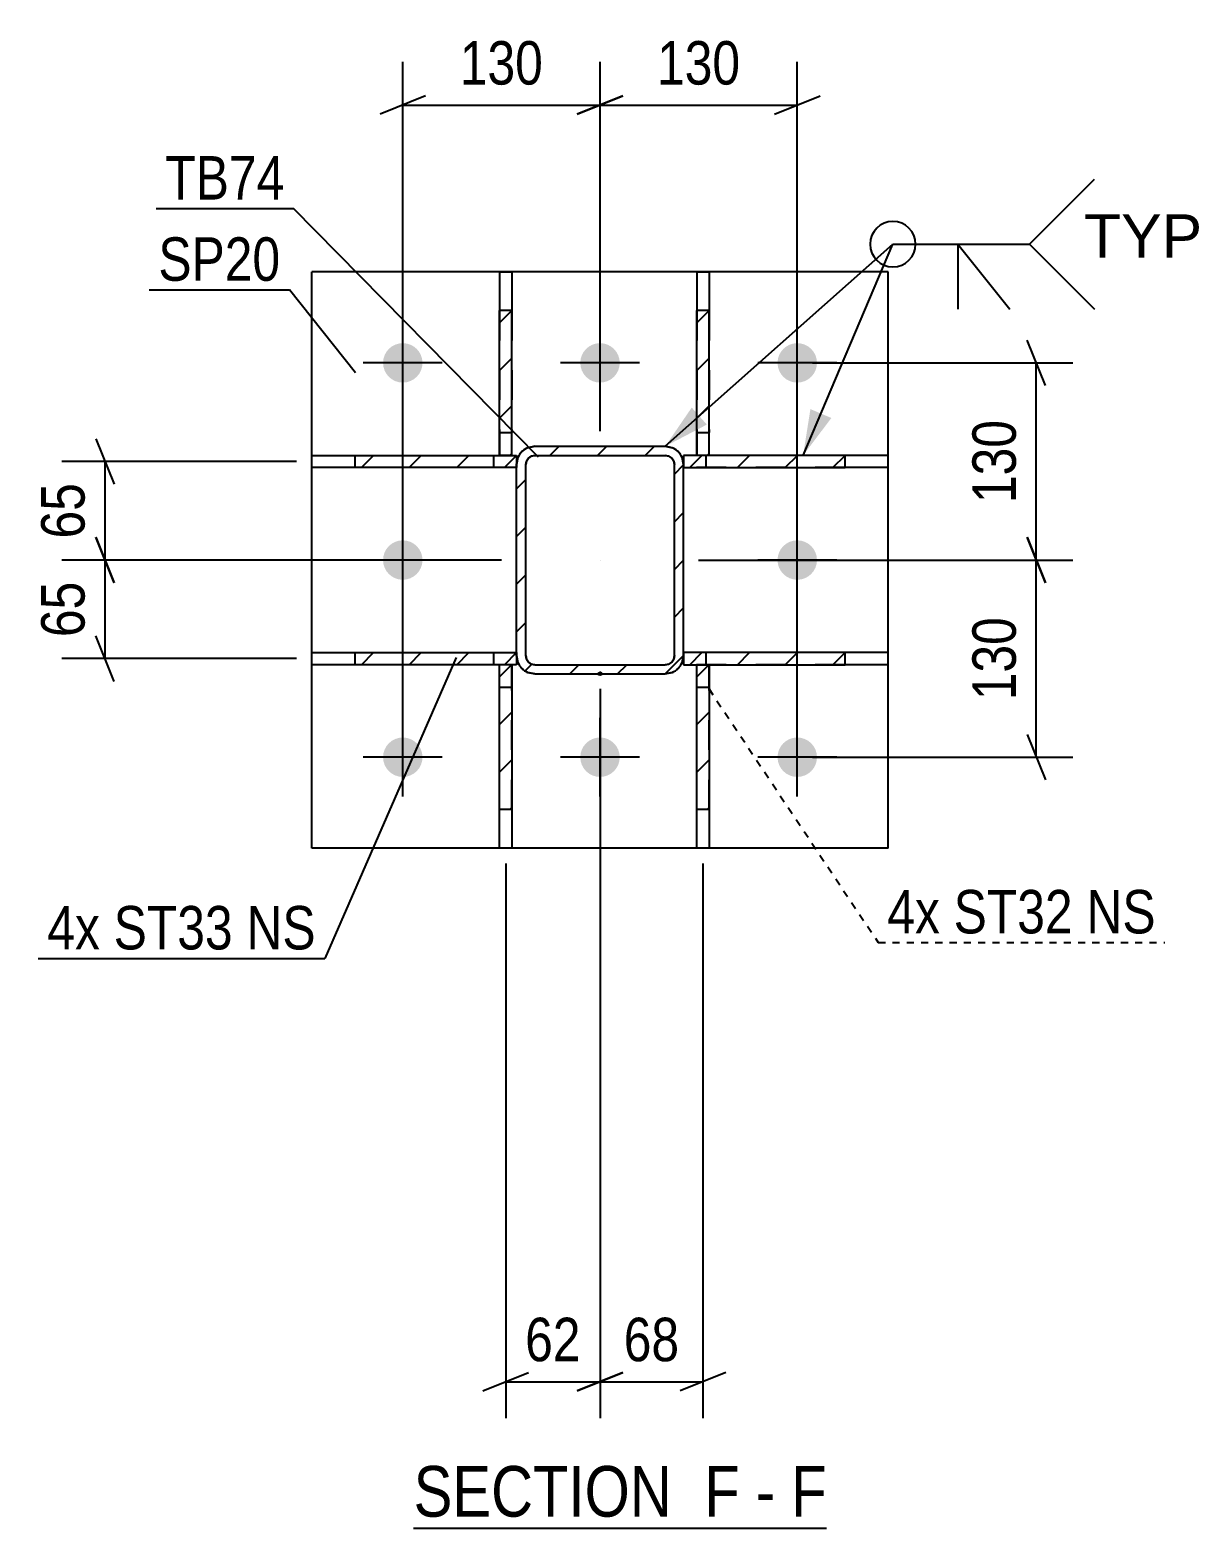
# Model space of a CAD drawing. Header units: millimetres. Extents: x 0 to 1766, y 0 to 560.
# Drawn here: x 1329.4 to 1406.7, y 28.7 to 127.5 of the extents above; entities that cross this region are included whole.
import ezdxf

# ---------------------------------------------------------------- set-up
doc = ezdxf.new("R2010")
doc.units = ezdxf.units.MM
for name, pattern in [('DXK_LINE_DOT2', [3.9198, 1.9599, -1.9599]), ('DXK_LINE_DOT3', [5.9187, 2.979, -0.9799, 0.9799, -0.9799]), ('DXK_LINE_DOT4', [0.9408, 0.4704, -0.4704])]:
    doc.linetypes.add(name, pattern=pattern)
doc.styles.add('Arial', font='ARIAL.TTF', dxfattribs={"height": 0.2})
doc.styles.add('Arial Narrow', font='ARIALN.TTF', dxfattribs={"height": 0.2})

# ---------------------------------------------------------------- blocks, each defined once
blk = doc.blocks.new('Unknown-814185401-17 - 2157')
at = {"color": 6, "linetype": 'Continuous'}
blk.add_line((1354.696, 28.734), (1381.912, 28.734), dxfattribs=at)
at = {"color": 0, "linetype": 'Continuous'}
for points in [[(1372.805, 29.484), (1372.805, 32.984), (1354.696, 32.984), (1354.696, 29.484)], [(1376.196, 29.484), (1376.196, 32.984), (1373.855, 32.984), (1373.855, 29.484)], [(1378.521, 29.484), (1378.521, 32.984), (1377.246, 32.984), (1377.246, 29.484)], [(1381.912, 29.484), (1381.912, 32.984), (1379.571, 32.984), (1379.571, 29.484)]]:
    blk.add_wipeout(points, dxfattribs=at)
at = {"color": 7, "linetype": 'Continuous', "style": 'Arial Narrow'}
for s, height, p in [('SECTION ', 3.3405, (1354.696, 29.484)), ('F', 3.34, (1373.855, 29.484)), ('F', 3.34, (1379.571, 29.484)), ('-', 3.34, (1377.246, 29.484))]:
    blk.add_text(s, height=height, dxfattribs=at).set_placement(p)
blk = doc.blocks.new('Bolt-814185401-2193 - 2157')
at = {"linetype": 'Continuous'}
for points in [[(1352.679, 105.556, -1), (1355.279, 105.556, -1)], [(1365.679, 105.556, -1), (1368.279, 105.556, -1)], [(1378.679, 105.556, -1), (1381.279, 105.556, -1)], [(1352.679, 92.556, -1), (1355.279, 92.556, -1)], [(1378.679, 92.556, -1), (1381.279, 92.556, -1)], [(1352.679, 79.556, -1), (1355.279, 79.556, -1)], [(1365.679, 79.556, -1), (1368.279, 79.556, -1)], [(1378.679, 79.556, -1), (1381.279, 79.556, -1)]]:
    blk.add_hatch(color=1, dxfattribs=at).paths.add_polyline_path(points)
at = {"color": 1, "linetype": 'Continuous'}
for p, q in [((1353.979, 102.956), (1353.979, 108.156)), ((1366.979, 102.956), (1366.979, 108.156)), ((1379.979, 102.956), (1379.979, 108.156)), ((1356.579, 105.556), (1351.379, 105.556)), ((1369.579, 105.556), (1364.379, 105.556)), ((1382.579, 105.556), (1377.379, 105.556)), ((1353.979, 89.956), (1353.979, 95.156)), ((1379.979, 89.956), (1379.979, 95.156)), ((1356.579, 92.556), (1351.379, 92.556)), ((1382.579, 92.556), (1377.379, 92.556)), ((1353.979, 76.956), (1353.979, 82.156)), ((1366.979, 76.956), (1366.979, 82.156)), ((1379.979, 76.956), (1379.979, 82.156)), ((1356.579, 79.556), (1351.379, 79.556)), ((1369.579, 79.556), (1364.379, 79.556)), ((1382.579, 79.556), (1377.379, 79.556))]:
    blk.add_line(p, q, dxfattribs=at)
blk = doc.blocks.new('Part-814185401-2251 - 2157')
at = {"linetype": 'Continuous'}
h = blk.add_hatch(dxfattribs=at)
h.set_pattern_fill('', scale=0.7, style=0, pattern_type=0)
h.set_pattern_definition([(45, (1383.1274, 99.4553), (-1.57154, 1.57154), [])])
h.paths.add_polyline_path([(1383.127, 98.655), (1383.127, 99.455), (1372.48, 99.455), (1372.48, 98.655)])
at = {"color": 7, "linetype": 'DXK_LINE_DOT2'}
for p, q in [((1383.127, 99.455), (1372.48, 99.455)), ((1372.48, 99.455), (1372.48, 98.655)), ((1373.98, 98.655), (1373.98, 99.455)), ((1383.127, 98.655), (1372.48, 98.655))]:
    blk.add_line(p, q, dxfattribs=at)
at = {"color": 2, "linetype": 'Continuous'}
for p, q in [((1383.127, 99.455), (1372.48, 99.455)), ((1372.48, 99.455), (1372.48, 98.655)), ((1385.98, 99.455), (1383.127, 99.455)), ((1383.127, 98.655), (1383.127, 99.455)), ((1385.98, 98.655), (1385.98, 99.455)), ((1372.48, 98.655), (1383.127, 98.655)), ((1385.98, 98.655), (1383.127, 98.655))]:
    blk.add_line(p, q, dxfattribs=at)
blk = doc.blocks.new('Part-814185401-2246 - 2157')
at = {"linetype": 'Continuous'}
h = blk.add_hatch(dxfattribs=at)
h.set_pattern_fill('', scale=0.7, style=0, pattern_type=0)
h.set_pattern_definition([(45, (1383.1274, 86.4553), (-1.57154, 1.57154), [])])
h.paths.add_polyline_path([(1383.127, 85.655), (1383.127, 86.455), (1372.48, 86.455), (1372.48, 85.655)])
at = {"color": 7, "linetype": 'DXK_LINE_DOT2'}
for p, q in [((1383.127, 86.455), (1372.48, 86.455)), ((1372.48, 86.455), (1372.48, 85.655)), ((1373.98, 85.655), (1373.98, 86.455)), ((1383.127, 85.655), (1372.48, 85.655))]:
    blk.add_line(p, q, dxfattribs=at)
at = {"color": 2, "linetype": 'Continuous'}
for p, q in [((1383.127, 86.455), (1372.48, 86.455)), ((1372.48, 86.455), (1372.48, 85.655)), ((1385.98, 86.455), (1383.127, 86.455)), ((1383.127, 85.655), (1383.127, 86.455)), ((1385.98, 85.655), (1385.98, 86.455)), ((1372.48, 85.655), (1383.127, 85.655)), ((1385.98, 85.655), (1383.127, 85.655))]:
    blk.add_line(p, q, dxfattribs=at)
blk = doc.blocks.new('Part-814185401-2230 - 2157')
at = {"color": 2, "linetype": 'Continuous'}
for p, q in [((1347.979, 73.556), (1347.979, 111.556)), ((1385.979, 111.556), (1347.979, 111.556)), ((1385.979, 73.556), (1385.979, 111.556)), ((1385.979, 73.556), (1347.979, 73.556))]:
    blk.add_line(p, q, dxfattribs=at)
blk = doc.blocks.new('Part-814185401-2252 - 2157')
at = {"linetype": 'Continuous'}
h = blk.add_hatch(dxfattribs=at)
h.set_pattern_fill('', scale=0.7, style=0, pattern_type=0)
h.set_pattern_definition([(45, (1361.4793, 86.455), (-1.57154, 1.57154), [])])
h.paths.add_polyline_path([(1361.479, 85.655), (1361.479, 86.455), (1350.831, 86.455), (1350.831, 85.655)])
at = {"color": 2, "linetype": 'Continuous'}
for p, q in [((1347.98, 85.655), (1347.98, 86.455)), ((1347.98, 86.455), (1350.831, 86.455)), ((1350.831, 86.455), (1361.479, 86.455)), ((1350.831, 85.655), (1350.831, 86.455)), ((1361.479, 86.455), (1361.479, 85.655)), ((1350.831, 85.655), (1347.98, 85.655)), ((1361.479, 85.655), (1350.831, 85.655))]:
    blk.add_line(p, q, dxfattribs=at)
at = {"color": 7, "linetype": 'DXK_LINE_DOT2'}
for p, q in [((1350.831, 86.455), (1361.479, 86.455)), ((1359.979, 85.655), (1359.979, 86.455)), ((1361.479, 86.455), (1361.479, 85.655)), ((1361.479, 85.655), (1350.831, 85.655))]:
    blk.add_line(p, q, dxfattribs=at)
blk = doc.blocks.new('Part-814185401-2253 - 2157')
at = {"linetype": 'Continuous'}
h = blk.add_hatch(dxfattribs=at)
h.set_pattern_fill('', scale=0.7, style=0, pattern_type=0)
h.set_pattern_definition([(45, (1361.4793, 99.455), (-1.57154, 1.57154), [])])
h.paths.add_polyline_path([(1361.479, 98.655), (1361.479, 99.455), (1350.831, 99.455), (1350.831, 98.655)])
at = {"color": 2, "linetype": 'Continuous'}
for p, q in [((1347.98, 98.655), (1347.98, 99.455)), ((1347.98, 99.455), (1350.831, 99.455)), ((1350.831, 99.455), (1361.479, 99.455)), ((1350.831, 98.655), (1350.831, 99.455)), ((1361.479, 99.455), (1361.479, 98.655)), ((1350.831, 98.655), (1347.98, 98.655)), ((1361.479, 98.655), (1350.831, 98.655))]:
    blk.add_line(p, q, dxfattribs=at)
at = {"color": 7, "linetype": 'DXK_LINE_DOT2'}
for p, q in [((1350.831, 99.455), (1361.479, 99.455)), ((1359.979, 98.655), (1359.979, 99.455)), ((1361.479, 99.455), (1361.479, 98.655)), ((1361.479, 98.655), (1350.831, 98.655))]:
    blk.add_line(p, q, dxfattribs=at)
blk = doc.blocks.new('Part-814185401-2268 - 2157')
at = {"linetype": 'Continuous'}
h = blk.add_hatch(dxfattribs=at)
h.set_pattern_fill('', scale=0.7, style=0, pattern_type=0)
h.set_pattern_definition([(45, (1374.1639, 85.6653), (-1.57154, 1.57154), [])])
h.paths.add_polyline_path([(1374.164, 76.113), (1374.164, 85.665), (1373.364, 85.665), (1373.364, 76.113)])
at = {"color": 7, "linetype": 'DXK_LINE_DOT2'}
for p, q in [((1373.364, 84.165), (1373.364, 85.665)), ((1373.364, 85.665), (1374.164, 85.665)), ((1374.164, 76.113), (1374.164, 85.665)), ((1373.364, 84.165), (1374.164, 84.165)), ((1373.364, 76.113), (1373.364, 84.165))]:
    blk.add_line(p, q, dxfattribs=at)
at = {"color": 2, "linetype": 'Continuous'}
for p, q in [((1373.364, 76.113), (1373.364, 85.665)), ((1373.364, 85.665), (1374.164, 85.665)), ((1374.164, 85.665), (1374.164, 76.113)), ((1373.363, 73.555), (1373.364, 76.113)), ((1374.164, 76.113), (1373.364, 76.113)), ((1374.164, 76.113), (1374.163, 73.555)), ((1374.163, 73.555), (1373.363, 73.555))]:
    blk.add_line(p, q, dxfattribs=at)
blk = doc.blocks.new('Part-814185401-2293 - 2157')
at = {"linetype": 'Continuous'}
h = blk.add_hatch(dxfattribs=at)
h.set_pattern_fill('', scale=0.7, style=0, pattern_type=0)
h.set_pattern_definition([(45, (1361.1644, 85.6653), (-1.57154, 1.57154), [])])
h.paths.add_polyline_path([(1361.164, 76.113), (1361.164, 85.665), (1360.364, 85.665), (1360.364, 76.113)])
at = {"color": 7, "linetype": 'DXK_LINE_DOT2'}
for p, q in [((1360.364, 84.165), (1360.364, 85.665)), ((1360.364, 85.665), (1361.164, 85.665)), ((1361.164, 76.113), (1361.164, 85.665)), ((1360.364, 84.165), (1361.164, 84.165)), ((1360.364, 76.113), (1360.364, 84.165))]:
    blk.add_line(p, q, dxfattribs=at)
at = {"color": 2, "linetype": 'Continuous'}
for p, q in [((1360.364, 76.113), (1360.364, 85.665)), ((1360.364, 85.665), (1361.164, 85.665)), ((1361.164, 85.665), (1361.164, 76.113)), ((1360.364, 73.555), (1360.364, 76.113)), ((1361.164, 76.113), (1360.364, 76.113)), ((1361.164, 76.113), (1361.164, 73.555)), ((1361.164, 73.555), (1360.364, 73.555))]:
    blk.add_line(p, q, dxfattribs=at)
blk = doc.blocks.new('Part-814185401-2298 - 2157')
at = {"linetype": 'Continuous'}
h = blk.add_hatch(dxfattribs=at)
h.set_pattern_fill('', scale=0.7, style=0, pattern_type=0)
h.set_pattern_definition([(45, (1374.1634, 109.0015), (-1.57154, 1.57154), [])])
h.paths.add_polyline_path([(1374.163, 99.466), (1374.163, 109.001), (1373.363, 109.002), (1373.363, 99.466)])
at = {"color": 2, "linetype": 'Continuous'}
for p, q in [((1373.363, 111.555), (1373.363, 109.002)), ((1373.363, 111.555), (1374.163, 111.555)), ((1374.163, 111.555), (1374.163, 109.001)), ((1373.363, 99.466), (1373.363, 109.002)), ((1374.163, 109.001), (1373.363, 109.002)), ((1374.163, 99.466), (1374.163, 109.001)), ((1373.363, 99.466), (1374.163, 99.466))]:
    blk.add_line(p, q, dxfattribs=at)
at = {"color": 7, "linetype": 'DXK_LINE_DOT2'}
for p, q in [((1373.363, 109.002), (1373.363, 99.466)), ((1374.163, 109.001), (1374.163, 100.966)), ((1373.363, 100.966), (1374.163, 100.966)), ((1374.163, 99.466), (1374.163, 100.966)), ((1373.363, 99.466), (1374.163, 99.466))]:
    blk.add_line(p, q, dxfattribs=at)
blk = doc.blocks.new('Part-814185401-2299 - 2157')
at = {"linetype": 'Continuous'}
h = blk.add_hatch(dxfattribs=at)
h.set_pattern_fill('', scale=0.7, style=0, pattern_type=0)
h.set_pattern_definition([(45, (1361.164, 109.0015), (-1.57154, 1.57154), [])])
h.paths.add_polyline_path([(1361.164, 99.466), (1361.164, 109.002), (1360.364, 109.002), (1360.364, 99.466)])
at = {"color": 2, "linetype": 'Continuous'}
for p, q in [((1360.364, 111.555), (1360.364, 109.002)), ((1360.364, 111.555), (1361.164, 111.555)), ((1361.164, 111.555), (1361.164, 109.002)), ((1360.364, 99.466), (1360.364, 109.002)), ((1361.164, 109.002), (1360.364, 109.002)), ((1361.164, 99.466), (1361.164, 109.002)), ((1360.364, 99.466), (1361.164, 99.466))]:
    blk.add_line(p, q, dxfattribs=at)
at = {"color": 7, "linetype": 'DXK_LINE_DOT2'}
for p, q in [((1360.364, 109.002), (1360.364, 99.466)), ((1361.164, 109.002), (1361.164, 100.966)), ((1360.364, 100.966), (1361.164, 100.966)), ((1361.164, 99.466), (1361.164, 100.966)), ((1360.364, 99.466), (1361.164, 99.466))]:
    blk.add_line(p, q, dxfattribs=at)
blk = doc.blocks.new('Part-814185401-2312 - 2157')
at = {"linetype": 'Continuous'}
h = blk.add_hatch(dxfattribs=at)
h.set_pattern_fill('', scale=0.7, style=0, pattern_type=0)
h.set_pattern_definition([(45, (1372.4793, 86.256), (-1.57154, 1.57154), [])])
h.paths.add_polyline_path([(1372.388, 85.797), (1372.479, 86.256), (1372.479, 98.856), (1372.388, 99.315), (1372.128, 99.705), (1371.739, 99.965), (1371.279, 100.056), (1362.679, 100.056), (1362.22, 99.965), (1361.831, 99.705), (1361.571, 99.315), (1361.479, 98.856), (1361.479, 86.256), (1361.571, 85.797), (1361.831, 85.408), (1362.22, 85.147), (1362.679, 85.056), (1371.279, 85.056), (1371.739, 85.147), (1372.128, 85.408)])
h.paths.add_polyline_path([(1371.509, 85.702), (1371.279, 85.656), (1362.679, 85.656), (1362.45, 85.702), (1362.255, 85.832), (1362.125, 86.026), (1362.079, 86.256), (1362.079, 98.856), (1362.125, 99.086), (1362.255, 99.28), (1362.45, 99.41), (1362.679, 99.456), (1371.279, 99.456), (1371.509, 99.41), (1371.704, 99.28), (1371.834, 99.086), (1371.879, 98.856), (1371.879, 86.256), (1371.834, 86.026), (1371.704, 85.832)])
blk.add_hatch(color=30, dxfattribs=at).paths.add_polyline_path([(1366.979, 84.956, -1), (1366.979, 85.156, -1)])
at = {"color": 7, "linetype": 'DXK_LINE_DOT2'}
for p, q in [((1362.22, 99.965), (1362.679, 100.056)), ((1362.679, 100.056), (1371.279, 100.056)), ((1371.279, 100.056), (1371.739, 99.965)), ((1361.479, 98.856), (1361.571, 99.315)), ((1361.479, 86.256), (1361.479, 98.856)), ((1362.125, 99.086), (1362.079, 98.856)), ((1362.079, 86.256), (1362.079, 98.856)), ((1362.255, 99.28), (1362.125, 99.086)), ((1362.45, 99.41), (1362.255, 99.28)), ((1362.679, 99.456), (1362.45, 99.41)), ((1362.679, 99.456), (1371.279, 99.456)), ((1371.509, 99.41), (1371.279, 99.456)), ((1371.704, 99.28), (1371.509, 99.41)), ((1371.834, 99.086), (1371.704, 99.28)), ((1371.879, 98.856), (1371.834, 99.086)), ((1371.879, 86.256), (1371.879, 98.856)), ((1372.388, 99.315), (1372.479, 98.856)), ((1372.479, 86.256), (1372.479, 98.856)), ((1361.571, 85.797), (1361.479, 86.256)), ((1362.079, 86.256), (1362.125, 86.026)), ((1362.125, 86.026), (1362.255, 85.832)), ((1371.704, 85.832), (1371.834, 86.026)), ((1371.834, 86.026), (1371.879, 86.256)), ((1372.479, 86.256), (1372.388, 85.797)), ((1362.679, 85.056), (1362.22, 85.147)), ((1362.255, 85.832), (1362.45, 85.702)), ((1362.45, 85.702), (1362.679, 85.656)), ((1362.679, 85.656), (1371.279, 85.656)), ((1362.679, 85.056), (1371.279, 85.056)), ((1371.279, 85.656), (1371.509, 85.702)), ((1371.739, 85.147), (1371.279, 85.056)), ((1371.509, 85.702), (1371.704, 85.832))]:
    blk.add_line(p, q, dxfattribs=at)
at = {"color": 2, "linetype": 'Continuous'}
for p, q in [((1362.679, 100.056), (1362.22, 99.965)), ((1362.679, 100.056), (1371.279, 100.056)), ((1371.739, 99.965), (1371.279, 100.056)), ((1361.571, 99.315), (1361.479, 98.856)), ((1361.479, 86.256), (1361.479, 98.856)), ((1362.079, 98.856), (1362.125, 99.086)), ((1362.079, 86.256), (1362.079, 98.856)), ((1362.125, 99.086), (1362.255, 99.28)), ((1362.255, 99.28), (1362.45, 99.41)), ((1362.45, 99.41), (1362.679, 99.456)), ((1362.679, 99.456), (1371.279, 99.456)), ((1371.279, 99.456), (1371.509, 99.41)), ((1371.509, 99.41), (1371.704, 99.28)), ((1371.704, 99.28), (1371.834, 99.086)), ((1371.834, 99.086), (1371.879, 98.856)), ((1371.879, 86.256), (1371.879, 98.856)), ((1372.479, 98.856), (1372.388, 99.315)), ((1372.479, 86.256), (1372.479, 98.856)), ((1361.479, 86.256), (1361.571, 85.797)), ((1362.125, 86.026), (1362.079, 86.256)), ((1362.255, 85.832), (1362.125, 86.026)), ((1371.834, 86.026), (1371.704, 85.832)), ((1371.879, 86.256), (1371.834, 86.026)), ((1372.388, 85.797), (1372.479, 86.256)), ((1362.22, 85.147), (1362.679, 85.056)), ((1362.45, 85.702), (1362.255, 85.832)), ((1362.679, 85.656), (1362.45, 85.702)), ((1362.679, 85.656), (1371.279, 85.656)), ((1362.679, 85.056), (1371.279, 85.056)), ((1371.509, 85.702), (1371.279, 85.656)), ((1371.279, 85.056), (1371.739, 85.147)), ((1371.704, 85.832), (1371.509, 85.702))]:
    blk.add_line(p, q, dxfattribs=at)
at = {"color": 7, "linetype": 'DXK_LINE_DOT3'}
blk.add_line((1366.979, 92.556), (1366.979, 92.556), dxfattribs=at)
at = {"color": 30, "linetype": 'DXK_LINE_DOT3'}
blk.add_line((1366.979, 85.056), (1366.979, 85.056), dxfattribs=at)
at = {"color": 30, "linetype": 'Continuous'}
blk.add_circle((1366.979, 85.056), 0.1, dxfattribs=at)
at = {"color": 7, "linetype": 'DXK_LINE_DOT2'}
for centre, start, end in [((1362.679, 98.856), 112.49999, 157.49999), ((1371.279, 98.856), 22.49999, 67.49999), ((1362.679, 86.256), 202.49999, 247.49999), ((1371.279, 86.256), 292.49999, 337.49999)]:
    blk.add_arc(centre, 1.2, start, end, dxfattribs=at)
at = {"color": 2, "linetype": 'Continuous'}
for centre, start, end in [((1362.679, 98.856), 112.49999, 157.49999), ((1371.279, 98.856), 22.49999, 67.49999), ((1362.679, 86.256), 202.49999, 247.49999), ((1371.279, 86.256), 292.49999, 337.49999)]:
    blk.add_arc(centre, 1.2, start, end, dxfattribs=at)
blk = doc.blocks.new('StraightDimension-814185401-2374 - 2157')
at = {"color": 7, "linetype": 'Continuous'}
for p, q in [((1396.336, 104.056), (1395.136, 107.056)), ((1380.979, 105.556), (1398.136, 105.556)), ((1395.736, 92.556), (1395.736, 105.556)), ((1395.136, 94.056), (1396.336, 91.056)), ((1373.479, 92.556), (1398.136, 92.556))]:
    blk.add_line(p, q, dxfattribs=at)
at = {"color": 0}
blk.add_wipeout([(1394.986, 102.398), (1390.786, 102.398), (1390.786, 95.714), (1394.986, 95.714)], dxfattribs=at)
at = {"color": 3, "style": 'Arial Narrow'}
blk.add_text('130', height=2.8633, rotation=90.00021, dxfattribs=at).set_placement((1394.386, 96.314))
blk = doc.blocks.new('StraightDimension-814185401-2395 - 2157')
at = {"color": 7, "linetype": 'Continuous'}
for p, q in [((1366.979, 84.056), (1366.979, 35.984)), ((1373.763, 72.555), (1373.763, 35.984)), ((1365.479, 37.784), (1368.479, 38.984)), ((1375.263, 38.984), (1372.263, 37.784)), ((1366.979, 38.384), (1373.763, 38.384))]:
    blk.add_line(p, q, dxfattribs=at)
at = {"color": 0}
blk.add_wipeout([(1372.8, 39.134), (1372.8, 43.334), (1367.943, 43.334), (1367.943, 39.134)], dxfattribs=at)
at = {"color": 3, "style": 'Arial Narrow'}
blk.add_text('68', height=2.8633, dxfattribs=at).set_placement((1368.543, 39.734))
blk = doc.blocks.new('StraightDimension-814185401-2384 - 2157')
at = {"color": 7, "linetype": 'Continuous'}
for p, q in [((1396.336, 91.056), (1395.136, 94.056)), ((1373.479, 92.556), (1398.136, 92.556)), ((1395.736, 79.556), (1395.736, 92.556)), ((1395.136, 81.056), (1396.336, 78.056)), ((1380.979, 79.556), (1398.136, 79.556))]:
    blk.add_line(p, q, dxfattribs=at)
at = {"color": 0}
blk.add_wipeout([(1394.986, 89.398), (1390.786, 89.398), (1390.786, 82.714), (1394.986, 82.714)], dxfattribs=at)
at = {"color": 3, "style": 'Arial Narrow'}
blk.add_text('130', height=2.8633, rotation=90.00021, dxfattribs=at).set_placement((1394.386, 83.314))
blk = doc.blocks.new('StraightDimension-814185401-2359 - 2157')
at = {"color": 7, "linetype": 'Continuous'}
for p, q in [((1333.758, 94.056), (1334.958, 91.056)), ((1360.479, 92.556), (1331.508, 92.556)), ((1334.358, 86.055), (1334.358, 92.556)), ((1334.958, 84.555), (1333.758, 87.555)), ((1346.98, 86.055), (1331.508, 86.055))]:
    blk.add_line(p, q, dxfattribs=at)
at = {"color": 0}
blk.add_wipeout([(1333.608, 91.734), (1329.408, 91.734), (1329.408, 86.878), (1333.608, 86.878)], dxfattribs=at)
at = {"color": 3, "style": 'Arial Narrow'}
blk.add_text('65', height=2.8633, rotation=90.00021, dxfattribs=at).set_placement((1333.008, 87.478))
blk = doc.blocks.new('StraightDimension-814185401-2367 - 2157')
at = {"color": 7, "linetype": 'Continuous'}
for p, q in [((1333.758, 100.555), (1334.958, 97.555)), ((1346.98, 99.055), (1331.508, 99.055)), ((1334.358, 92.556), (1334.358, 99.055)), ((1334.958, 91.056), (1333.758, 94.056)), ((1360.479, 92.556), (1331.508, 92.556))]:
    blk.add_line(p, q, dxfattribs=at)
at = {"color": 0}
blk.add_wipeout([(1333.608, 98.234), (1329.408, 98.234), (1329.408, 93.378), (1333.608, 93.378)], dxfattribs=at)
at = {"color": 3, "style": 'Arial Narrow'}
blk.add_text('65', height=2.8633, rotation=90.00021, dxfattribs=at).set_placement((1333.008, 93.978))
blk = doc.blocks.new('StraightDimension-814185401-2404 - 2157')
at = {"color": 7, "linetype": 'Continuous'}
for p, q in [((1366.979, 84.056), (1366.979, 35.984)), ((1360.764, 72.555), (1360.764, 35.984)), ((1359.264, 37.784), (1362.264, 38.984)), ((1368.479, 38.984), (1365.479, 37.784)), ((1360.764, 38.384), (1366.979, 38.384))]:
    blk.add_line(p, q, dxfattribs=at)
at = {"color": 0}
blk.add_wipeout([(1366.3, 39.134), (1366.3, 43.334), (1361.444, 43.334), (1361.444, 39.134)], dxfattribs=at)
at = {"color": 3, "style": 'Arial Narrow'}
blk.add_text('62', height=2.8633, dxfattribs=at).set_placement((1362.044, 39.734))
blk = doc.blocks.new('StraightDimension-814185401-2415 - 2157')
at = {"color": 7, "linetype": 'Continuous'}
for p, q in [((1366.979, 101.056), (1366.979, 125.406)), ((1379.979, 80.556), (1379.979, 125.406)), ((1368.479, 123.156), (1365.479, 121.956)), ((1366.979, 122.556), (1379.979, 122.556)), ((1378.479, 121.956), (1381.479, 123.156))]:
    blk.add_line(p, q, dxfattribs=at)
at = {"color": 0}
blk.add_wipeout([(1376.822, 123.306), (1376.822, 127.506), (1370.137, 127.506), (1370.137, 123.306)], dxfattribs=at)
at = {"color": 3, "style": 'Arial Narrow'}
blk.add_text('130', height=2.8633, dxfattribs=at).set_placement((1370.737, 123.906))
blk = doc.blocks.new('StraightDimension-814185401-2424 - 2157')
at = {"color": 7, "linetype": 'Continuous'}
for p, q in [((1353.979, 80.556), (1353.979, 125.406)), ((1366.979, 101.056), (1366.979, 125.406)), ((1355.479, 123.156), (1352.479, 121.956)), ((1353.979, 122.556), (1366.979, 122.556)), ((1365.479, 121.956), (1368.479, 123.156))]:
    blk.add_line(p, q, dxfattribs=at)
at = {"color": 0}
blk.add_wipeout([(1363.822, 123.306), (1363.822, 127.506), (1357.137, 127.506), (1357.137, 123.306)], dxfattribs=at)
at = {"color": 3, "style": 'Arial Narrow'}
blk.add_text('130', height=2.8633, dxfattribs=at).set_placement((1357.737, 123.906))
blk = doc.blocks.new('Mark-814185401-2226 - 2157')
at = {"color": 30, "linetype": 'Continuous'}
for p in [(1337.271, 110.369), (1350.858, 104.895)]:
    blk.add_line(p, (1346.51, 110.369), dxfattribs=at)
at = {"color": 0}
blk.add_wipeout([(1345.91, 110.969), (1345.91, 113.969), (1337.871, 113.969), (1337.871, 110.969)], dxfattribs=at)
blk.add_wipeout([(1345.91, 110.969), (1345.91, 113.969), (1337.871, 113.969), (1337.871, 110.969)], dxfattribs=at)
at = {"color": 3, "style": 'Arial Narrow'}
blk.add_text('SP20', height=2.8633, dxfattribs=at).set_placement((1337.871, 110.969))
blk = doc.blocks.new('WeldMark-814185401-2433 - 2157')
at = {"linetype": 'Continuous'}
for points in [[(1374.02, 101.487), (1371.279, 100.056), (1373.024, 102.609)], [(1382.227, 101.922), (1380.364, 99.455), (1380.846, 102.509)]]:
    blk.add_hatch(color=30, dxfattribs=at).paths.add_polyline_path(points)
at = {"color": 30, "linetype": 'Continuous'}
for p, q in [((1371.279, 100.056), (1386.281, 113.384)), ((1380.364, 99.455), (1386.281, 113.384)), ((1386.281, 113.384), (1395.281, 113.384))]:
    blk.add_line(p, q, dxfattribs=at)
at = {"color": 3, "linetype": 'Continuous'}
for q in [(1393.996, 109.098), (1390.567, 109.098)]:
    blk.add_line((1390.567, 113.384), q, dxfattribs=at)
for start, end in [(90, 270), (270, 90)]:
    blk.add_arc((1386.281, 113.384), 1.5, start, end, dxfattribs=at)
at = {"color": 0, "linetype": 'Continuous'}
blk.add_wipeout([(1406.657, 112.484), (1406.657, 115.484), (1398.881, 115.484), (1398.881, 112.484)], dxfattribs=at)
blk.add_wipeout([(1406.657, 112.484), (1406.657, 115.484), (1398.881, 115.484), (1398.881, 112.484)], dxfattribs=at)
at = {"color": 3, "linetype": 'Continuous'}
for q in [(1399.567, 117.669), (1399.567, 109.098)]:
    blk.add_line((1395.281, 113.384), q, dxfattribs=at)
at = {"color": 3, "linetype": 'Continuous', "style": 'Arial'}
blk.add_text('TYP', height=2.8652, dxfattribs=at).set_placement((1398.881, 112.484))
blk = doc.blocks.new('Mark-814185401-2308 - 2157')
at = {"color": 30, "linetype": 'Continuous'}
for p in [(1337.731, 115.725), (1362.93, 99.349)]:
    blk.add_line(p, (1346.786, 115.725), dxfattribs=at)
at = {"color": 0}
blk.add_wipeout([(1346.186, 116.325), (1346.186, 119.325), (1338.331, 119.325), (1338.331, 116.325)], dxfattribs=at)
blk.add_wipeout([(1346.186, 116.325), (1346.186, 119.325), (1338.331, 119.325), (1338.331, 116.325)], dxfattribs=at)
at = {"color": 3, "style": 'Arial Narrow'}
blk.add_text('TB74', height=2.8633, dxfattribs=at).set_placement((1338.331, 116.325))
blk = doc.blocks.new('MarkSet-814185401-2483 - 2157')
at = {"color": 30, "linetype": 'Continuous'}
for p in [(1357.493, 86.134), (1329.952, 66.283)]:
    blk.add_line(p, (1348.843, 66.283), dxfattribs=at)
at = {"color": 0}
for points in [[(1334.024, 66.883), (1334.024, 69.883), (1330.552, 69.883), (1330.552, 66.883)], [(1342.778, 66.883), (1342.778, 69.883), (1334.924, 69.883), (1334.924, 66.883)], [(1348.243, 66.883), (1348.243, 69.883), (1343.678, 69.883), (1343.678, 66.883)]]:
    blk.add_wipeout(points, dxfattribs=at)
for points in [[(1334.024, 66.883), (1334.024, 69.883), (1330.552, 69.883), (1330.552, 66.883)], [(1342.778, 66.883), (1342.778, 69.883), (1334.924, 69.883), (1334.924, 66.883)], [(1348.243, 66.883), (1348.243, 69.883), (1343.678, 69.883), (1343.678, 66.883)]]:
    blk.add_wipeout(points, dxfattribs=at)
at = {"color": 3, "style": 'Arial Narrow'}
for s, p in [('4x', (1330.552, 66.883)), ('ST33', (1334.924, 66.883)), ('NS', (1343.678, 66.883))]:
    blk.add_text(s, height=2.8633, dxfattribs=at).set_placement(p)
blk = doc.blocks.new('MarkSet-814185401-2513 - 2157')
at = {"color": 30, "linetype": 'DXK_LINE_DOT4'}
for p, q in [((1374.164, 84.061), (1385.314, 67.34)), ((1385.314, 67.34), (1404.205, 67.34))]:
    blk.add_line(p, q, dxfattribs=at)
at = {"color": 0}
for points in [[(1389.386, 67.94), (1389.386, 70.94), (1385.914, 70.94), (1385.914, 67.94)], [(1398.14, 67.94), (1398.14, 70.94), (1390.286, 70.94), (1390.286, 67.94)], [(1403.605, 67.94), (1403.605, 70.94), (1399.04, 70.94), (1399.04, 67.94)]]:
    blk.add_wipeout(points, dxfattribs=at)
for points in [[(1389.386, 67.94), (1389.386, 70.94), (1385.914, 70.94), (1385.914, 67.94)], [(1398.14, 67.94), (1398.14, 70.94), (1390.286, 70.94), (1390.286, 67.94)], [(1403.605, 67.94), (1403.605, 70.94), (1399.04, 70.94), (1399.04, 67.94)]]:
    blk.add_wipeout(points, dxfattribs=at)
at = {"color": 3, "style": 'Arial Narrow'}
for s, p in [('4x', (1385.914, 67.94)), ('ST32', (1390.286, 67.94)), ('NS', (1399.04, 67.94))]:
    blk.add_text(s, height=2.8633, dxfattribs=at).set_placement(p)

msp = doc.modelspace()

# ---------------------------------------------------------------- block references
for name in ['Part-814185401-2230 - 2157', 'Part-814185401-2299 - 2157', 'Part-814185401-2298 - 2157', 'Bolt-814185401-2193 - 2157', 'Part-814185401-2312 - 2157', 'Part-814185401-2253 - 2157', 'Part-814185401-2251 - 2157', 'Part-814185401-2252 - 2157', 'Part-814185401-2246 - 2157', 'Part-814185401-2293 - 2157', 'Part-814185401-2268 - 2157', 'Unknown-814185401-17 - 2157']:
    msp.add_blockref(name, (0, 0))

# ---------------------------------------------------------------- next in the draw order: block references
for name in ['Mark-814185401-2226 - 2157', 'StraightDimension-814185401-2374 - 2157', 'StraightDimension-814185401-2359 - 2157', 'StraightDimension-814185401-2395 - 2157']:
    msp.add_blockref(name, (0, 0))

# ---------------------------------------------------------------- next in the draw order: block references
for name in ['StraightDimension-814185401-2367 - 2157', 'StraightDimension-814185401-2384 - 2157', 'StraightDimension-814185401-2404 - 2157']:
    msp.add_blockref(name, (0, 0))

# ---------------------------------------------------------------- next in the draw order: block references
msp.add_blockref('StraightDimension-814185401-2415 - 2157', (0, 0))

# ---------------------------------------------------------------- next in the draw order: block references
for name in ['StraightDimension-814185401-2424 - 2157', 'WeldMark-814185401-2433 - 2157', 'MarkSet-814185401-2513 - 2157']:
    msp.add_blockref(name, (0, 0))

# ---------------------------------------------------------------- next in the draw order: block references
for name in ['Mark-814185401-2308 - 2157', 'MarkSet-814185401-2483 - 2157']:
    msp.add_blockref(name, (0, 0))

doc.saveas('drawing.dxf')
